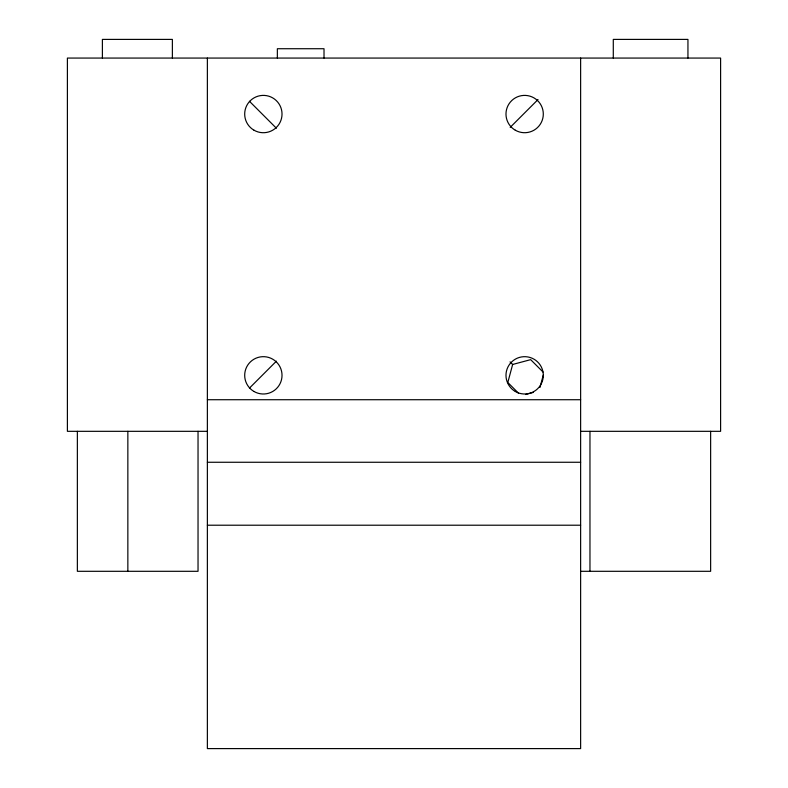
<?xml version="1.0" encoding="UTF-8"?>
<svg xmlns="http://www.w3.org/2000/svg" width="788" height="788" viewBox="0 0 788 788"><rect width="100%" height="100%" fill="white"/><g stroke="black" fill="none" stroke-linecap="round" stroke-linejoin="round"><path stroke-width="1.18" d="M543.04 372.015L530.669 359.643L512.643 364.47L507.817 382.495L518.534 393.222M539.947 387.489L543.267 375.088M249.461 388.1L276.401 361.16M510.2 127.361L538.007 99.554M525.517 394.493L533.407 392.375M207.372 399.723L580.628 399.723M207.372 431.322L67.394 431.322L67.394 58.066L720.606 58.066L720.606 431.322L580.628 431.322M207.372 462.26L580.628 462.26M207.372 525.212L580.628 525.212M580.628 571.3L710.638 571.3L710.638 431.322M249.461 101.288L276.401 128.237M510.053 361.879L512.643 364.47M687.944 58.066L687.944 39.4L613.291 39.4L613.291 58.066M589.966 431.322L589.966 571.3M580.628 58.066L580.628 748.6L207.372 748.6L207.372 58.066M324.016 58.066L324.016 48.728L277.356 48.728L277.356 58.066M198.034 431.322L198.034 571.3L77.362 571.3L77.362 431.322M172.375 58.066L172.375 39.4L102.391 39.4L102.391 58.066M127.853 431.322L127.853 571.3M254.022 391.498A18.666 18.666 0 0 0 282.025 375.334A18.666 18.666 0 0 0 254.022 359.17A18.666 18.666 0 0 0 254.022 391.498M515.313 391.498A18.666 18.666 0 0 0 543.306 375.334A18.666 18.666 0 0 0 515.313 359.17A18.666 18.666 0 0 0 515.313 391.498M515.313 130.217A18.666 18.666 0 0 0 543.306 114.053A18.666 18.666 0 0 0 515.313 97.889A18.666 18.666 0 0 0 515.313 130.217M254.022 130.217A18.666 18.666 0 0 0 282.025 114.053A18.666 18.666 0 0 0 254.022 97.889A18.666 18.666 0 0 0 254.022 130.217"/></g></svg>
